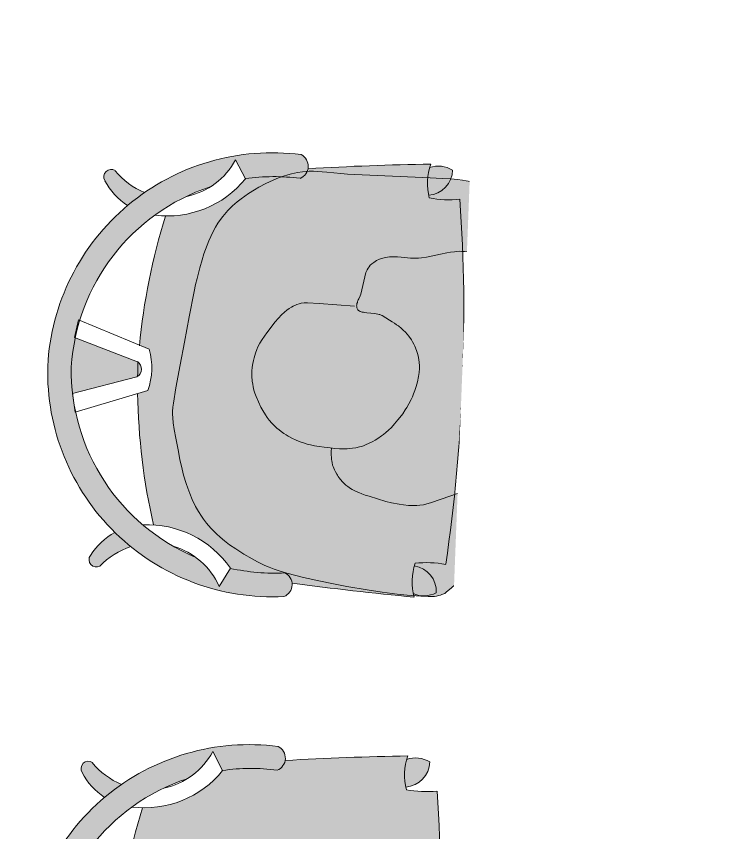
# Model space of a CAD drawing. Header units: millimetres. Extents: x 32078 to 83548, y -4690 to 56252.
# Drawn here: x 79303 to 80177, y 10387 to 11389 of the extents above; entities that cross this region are included whole.
import ezdxf

# ---------------------------------------------------------------- set-up
doc = ezdxf.new("R2010")
doc.units = ezdxf.units.MM
doc.header["$MEASUREMENT"] = 0
for name, color, linetype, lineweight in [('FURN-FREE', 1, 'Continuous', 0), ('PRES-FILL', 7, 'Continuous', 0), ('PRES-PEOP', 42, 'Continuous', 0)]:
    doc.layers.add(name, color=color, linetype=linetype, lineweight=lineweight)

# ---------------------------------------------------------------- blocks, each defined once
blk = doc.blocks.new('*U89')
at = {"layer": 'PRES-FILL', "linetype": 'ByBlock', "lineweight": -2}
h = blk.add_hatch(color=0, dxfattribs=at)
edge = h.paths.add_edge_path(flags=16)
edge.add_spline(control_points=[(-87.1, -291.1), (-88.9, -288.5), (-89.4, -283.3), (-89.5, -277.4)], knot_values=[0, 0, 0, 0, 1, 1, 1, 1], degree=3, periodic=0)
edge.add_spline(control_points=[(-89.5, -277.4), (-94.1, -264.3), (-102.3, -248.1), (-95, -247.6), (-88, -247), (-89.7, -264.1), (-89.5, -277.4)], knot_values=[0, 0, 0, 0, 0.509531, 0.509531, 0.509531, 1, 1, 1, 1], degree=3, periodic=0)
edge.add_spline(control_points=[(-89.5, -277.4), (-87.5, -283), (-86.2, -288.1), (-87.1, -291.1)], knot_values=[0, 0, 0, 0, 1, 1, 1, 1], degree=3, periodic=0)
edge.add_spline(control_points=[(-87.1, -291.1), (-86, -292.7), (-84.3, -293.3), (-82, -292.6), (-63.6, -286.7), (-44.9, -280.7), (-26.4, -274.1), (-4, -266.1), (18.4, -258.1), (40.8, -249.8), (62.1, -241.9), (84, -234.3), (102, -220.3), (117.4, -208.3), (129.9, -193.2), (142.6, -178.6), (163, -155.2), (182.9, -131.3), (203.2, -107.9), (213.2, -96.5), (224.2, -86), (234.3, -74.7), (246.7, -60.8), (254.8, -44.4), (259.7, -25), (268.8, 10.8), (269.4, 46.9), (252.7, 77.9), (241.3, 99.1), (227.3, 117.8), (212, 135.7), (198.2, 151.6), (184.4, 167.6), (170.6, 183.5), (153.9, 202.7), (137.1, 221.9), (119.8, 240.6), (106.8, 254.7), (88.4, 262.4), (71.1, 271.5), (49.3, 282.9), (28.3, 292.7), (3.3, 297.3), (-21.5, 302), (-44.7, 298.6), (-68.4, 290.7), (-91.1, 283.2), (-111.9, 273.8), (-130.5, 259.8), (-157.5, 239.5), (-182.8, 217.5), (-207.6, 194.9), (-226.2, 177.9), (-244, 160), (-260.3, 140.7), (-265.4, 134.8), (-270.1, 127.5), (-269.8, 119.5), (-269, 91.5), (-265, 65.1), (-263.2, 38), (-261.2, 9.3), (-260.2, -19.6), (-257.9, -48.3), (-257.6, -51.7), (-255, -54.6), (-254.2, -58), (-253.4, -61.6), (-253.2, -65.2), (-253.5, -68.8), (-254.4, -82.4), (-267.6, -92.2), (-268.2, -106.7), (-269, -125.4), (-262.5, -142.7), (-255.6, -157.8), (-248.2, -173.7), (-230.6, -189), (-215.1, -195.9), (-194.6, -205.1), (-227.5, -119.8), (-210.4, -122.7), (-200.6, -124.4), (-194.9, -152.8), (-181.9, -153.3), (-179.8, -153.3), (-175.7, -153.3), (-175.6, -151), (-174.7, -121.2), (-175.9, -84.2), (-191.9, -63.8), (-196.2, -58.4), (-202.4, -54.5), (-209.7, -51.7)], knot_values=[0, 0, 0, 0, 0.004098, 0.004098, 0.004098, 0.036354, 0.036354, 0.036354, 0.07573, 0.07573, 0.07573, 0.113201, 0.113201, 0.113201, 0.145266, 0.145266, 0.145266, 0.196552, 0.196552, 0.196552, 0.221625, 0.221625, 0.221625, 0.252365, 0.252365, 0.252365, 0.309173, 0.309173, 0.309173, 0.348127, 0.348127, 0.348127, 0.382965, 0.382965, 0.382965, 0.425054, 0.425054, 0.425054, 0.456865, 0.456865, 0.456865, 0.496842, 0.496842, 0.496842, 0.536467, 0.536467, 0.536467, 0.574696, 0.574696, 0.574696, 0.630228, 0.630228, 0.630228, 0.671879, 0.671879, 0.671879, 0.684675, 0.684675, 0.684675, 0.729775, 0.729775, 0.729775, 0.777357, 0.777357, 0.777357, 0.783126, 0.783126, 0.783126, 0.789055, 0.789055, 0.789055, 0.811446, 0.811446, 0.811446, 0.840448, 0.840448, 0.840448, 0.871083, 0.871083, 0.871083, 0.911485, 0.911485, 0.911485, 0.934486, 0.934486, 0.934486, 0.938181, 0.938181, 0.938181, 0.987094, 0.987094, 0.987094, 1, 1, 1, 1], degree=3, periodic=0)
edge.add_line((-209.7, -51.7), (-194, 0))
edge.add_spline(control_points=[(-194, 0), (-187, 22.7), (-179.6, 45.3), (-171.5, 67.7), (-163, 91.4), (-139.6, 107.6), (-118.7, 121.9), (-107.4, 129.7), (-96.1, 136.5), (-80.5, 136.9), (-68.4, 137.2), (-58.5, 133.8), (-50.1, 127.2)], knot_values=[0, 0, 0, 0, 0.324205, 0.324205, 0.324205, 0.66843, 0.66843, 0.66843, 0.855113, 0.855113, 0.855113, 1, 1, 1, 1], degree=3, periodic=0)
edge.add_line((-50.1, 127.2), (-43.4, 121.9))
edge.add_spline(control_points=[(-43.4, 121.9), (-53, 112), (-61.7, 101.2), (-66.2, 86.4), (-72, 67.4), (-70.6, 51.9), (-65.8, 32.4), (-60.9, 12.4), (-52.4, -3.9), (-40.5, -16.6), (-29.8, -28), (-15.7, -35.9), (4.1, -37.8), (21.4, -39.5), (32.8, -32.6), (46, -27.7), (56.1, -23.9), (64, -4.3), (73.4, -9.4), (78.2, -11.9), (80, -18.4), (83, -23.2), (90.4, -35.2), (104.9, -43.5), (103.9, -59.9), (102.6, -82.9), (81.9, -92.8), (71.8, -109.6), (62.8, -124.7), (56.9, -143.1), (45.7, -155.8), (27.6, -176.6), (-8.7, -176.6), (-33.9, -189.3), (-57.3, -201), (-80, -218.6), (-102.9, -230.2), (-126.4, -242.2), (-170.3, -203.5), (-183.9, -215.1), (-185.4, -216.4), (-186.2, -221.3), (-185.7, -224), (-184, -232.5), (-161.6, -243.7), (-165.3, -244.4), (-170.3, -245.4), (-189.8, -234), (-202.1, -232.4), (-207, -231.8), (-219.2, -228.5), (-217.4, -233.8), (-214.3, -243.7), (-208.3, -250.8), (-201.7, -257.1), (-184.8, -273.2), (-168.6, -289.9), (-141.4, -295.4), (-121.8, -299.2), (-104.3, -296.7), (-90.1, -293.9), (-88.5, -293.6), (-87.5, -292.6), (-87.1, -291.1)], knot_values=[0, 0, 0, 0, 0.044568, 0.044568, 0.044568, 0.101682, 0.101682, 0.101682, 0.159954, 0.159954, 0.159954, 0.212108, 0.212108, 0.212108, 0.25772, 0.25772, 0.25772, 0.292514, 0.292514, 0.292514, 0.310285, 0.310285, 0.310285, 0.355053, 0.355053, 0.355053, 0.417583, 0.417583, 0.417583, 0.47369, 0.47369, 0.47369, 0.564976, 0.564976, 0.564976, 0.649839, 0.649839, 0.649839, 0.736981, 0.736981, 0.736981, 0.746599, 0.746599, 0.746599, 0.777051, 0.777051, 0.777051, 0.817948, 0.817948, 0.817948, 0.83422, 0.83422, 0.83422, 0.863911, 0.863911, 0.863911, 0.939425, 0.939425, 0.939425, 0.993629, 0.993629, 0.993629, 1, 1, 1, 1], degree=3, periodic=0)
at = {"layer": 'PRES-PEOP', "color": 0, "linetype": 'ByBlock', "lineweight": -2, "flags": 128}
for points in [[(-250.1, -46.7), (-246, -46.2), (-242, -45.9), (-238.3, -45.8), (-234.8, -45.8), (-228.2, -46.1), (-222.5, -46.7), (-217.6, -47.6), (-213.6, -48.7), (-210.1, -49.8), (-207.3, -50.9), (-204.9, -52.1), (-202.9, -53.1), (-199.6, -55.3), (-197.4, -57.1), (-195.8, -58.6), (-193.7, -61.1), (-191.9, -63.8), (-189.4, -68.6), (-187.1, -73.3), (-185.1, -77.9), (-181.9, -87), (-179.4, -95.2), (-177.6, -102.6), (-176.4, -109), (-175.5, -114.7), (-174.9, -119.6), (-174.2, -128.1), (-174.1, -134.2), (-174.2, -138.7), (-174.7, -145.1), (-175.6, -151), (-175.6, -151.2), (-175.7, -151.4), (-175.8, -151.5), (-175.9, -151.6), (-176, -151.8), (-176.2, -152), (-176.4, -152.2), (-176.7, -152.3), (-176.9, -152.4), (-177.2, -152.5), (-177.5, -152.6), (-178, -152.8), (-178.5, -152.9), (-178.9, -152.9), (-179.7, -153.1), (-180.3, -153.1), (-181.1, -153.2), (-181.5, -153.2), (-181.9, -153.3), (-183.2, -153.3), (-184.4, -153.1), (-185.5, -152.8), (-186.6, -152.4), (-187.5, -151.9), (-188.4, -151.3), (-190.1, -150), (-191.6, -148.4), (-192.9, -146.7), (-194.1, -145.1), (-196.2, -141.7), (-199.6, -135.3), (-200.9, -133), (-202, -131.1), (-202.9, -129.5), (-203.8, -128.2), (-204.5, -127.1), (-205.9, -125.5), (-207, -124.5), (-207.8, -123.8), (-209.1, -123.1), (-209.7, -122.9), (-210.4, -122.7), (-211.9, -122.7), (-213.1, -123.1), (-214.1, -124), (-214.8, -125.1), (-215.3, -126.5), (-215.7, -128.1), (-215.9, -129.9), (-215.9, -131.9), (-215.9, -133.9), (-215.7, -138.3), (-215.2, -142.8), (-214.5, -147.4), (-213.1, -156.3), (-211.7, -164.2), (-210.6, -171.1), (-209.7, -176.7), (-209.2, -181.3), (-208.9, -185), (-208.8, -187.9), (-208.9, -190.2), (-209.1, -191.9), (-209.4, -193.2), (-209.8, -194.2), (-210.2, -194.9), (-211, -195.8), (-211.8, -196.3), (-212.5, -196.4), (-213.7, -196.3), (-215.1, -195.9), (-217.9, -194.7), (-220.5, -193.3), (-223.1, -191.9), (-225.5, -190.4), (-230.1, -187.4), (-234, -184.3), (-237.4, -181.5), (-240.3, -178.8), (-242.7, -176.4), (-246.7, -172), (-249.3, -168.6), (-251.2, -165.9), (-253.6, -161.9), (-254.6, -159.8), (-255.6, -157.8), (-258, -151.8), (-260.1, -146.6), (-261.8, -141.8), (-263.3, -137.7), (-264.4, -133.9), (-265.3, -130.7), (-266.7, -124.8), (-267.5, -120.4), (-267.9, -117), (-268.2, -111.9), (-268.2, -106.7), (-267.9, -104), (-267.4, -101.6), (-266.8, -99.5), (-266.1, -97.5), (-265.3, -95.7), (-263.7, -92.3), (-257.2, -80.9), (-255.9, -77.9), (-255, -75.7), (-254.4, -74), (-253.8, -71.4), (-253.5, -68.8), (-253.4, -67.4), (-253.4, -66.2), (-253.4, -65.2), (-253.4, -63.4), (-253.5, -62.1), (-253.6, -61.1), (-253.9, -59.5), (-254.2, -58), (-254.4, -57.4), (-254.6, -56.8), (-254.8, -56.3), (-255.2, -55.3), (-256.9, -51.8), (-257.3, -51), (-257.5, -50.3), (-257.6, -49.8), (-257.8, -49), (-257.9, -48.3), (-259.4, -26.7), (-261.2, 5.6), (-263.2, 38), (-264, 48.1), (-267.6, 83.2), (-268.4, 92.1), (-269.3, 105.6), (-269.7, 112.5), (-269.8, 119.5), (-269.8, 121.1), (-269.7, 122.5), (-269.5, 123.8), (-269.2, 125), (-268.9, 126.1), (-268.3, 128.1), (-267.6, 129.8), (-266.8, 131.3), (-266.2, 132.6), (-264.9, 134.8), (-263.8, 136.3), (-262.1, 138.6), (-260.3, 140.7), (-254.2, 147.8), (-243.1, 160), (-234.5, 169), (-221.2, 182.1), (-207.6, 194.9), (-188.8, 211.8), (-174.6, 224.2), (-163.8, 233.3), (-147.3, 246.7), (-130.5, 259.8), (-123.4, 264.8), (-117, 268.9), (-111.4, 272.2), (-106.3, 275), (-97.2, 279.5), (-90.3, 282.5), (-79.5, 286.8), (-68.4, 290.7), (-59.5, 293.5), (-51.7, 295.5), (-44.9, 296.9), (-39, 297.9), (-33.8, 298.6), (-29.2, 299), (-21.2, 299.4), (-15.2, 299.4), (-10.6, 299.1), (-3.7, 298.4), (3.3, 297.3), (12.4, 295.3), (20.2, 293.2), (26.9, 291.1), (32.6, 289.1), (42.4, 285.3), (49.6, 282.1), (60.4, 277), (71.1, 271.5), (84.1, 264.8), (93.9, 259.7), (100.9, 255.6), (106.1, 252.3), (109.7, 249.7), (112.4, 247.6), (116.3, 244.2), (119.8, 240.6), (132.7, 226.5), (151.7, 205.1), (170.6, 183.5), (191.3, 159.6), (212, 135.7), (217.7, 128.9), (222.5, 123), (230.7, 112.3), (236.6, 104.1), (240.9, 97.8), (247, 88.1), (249.9, 83), (252.7, 77.9), (255.6, 71.9), (258, 66.3), (259.9, 60.9), (261.5, 55.8), (262.7, 51), (264.5, 41.8), (265.5, 33.6), (265.9, 26.4), (266, 20), (265.5, 8.8), (264.6, 0.4), (263.7, -6), (261.9, -15.5), (259.7, -25), (257.7, -32.1), (255.7, -38.1), (253.8, -43.2), (251.9, -47.5), (250.1, -51.2), (248.5, -54.4), (245.4, -59.8), (242.9, -63.7), (240.9, -66.5), (237.7, -70.7), (234.3, -74.7), (226.6, -83), (214.8, -95.4), (208.9, -101.6), (203.2, -107.9), (172.9, -143.2), (142.6, -178.6), (133.1, -189.6), (125.9, -197.7), (120.3, -203.7), (115.9, -208), (112.6, -211.2), (107.4, -215.9), (102, -220.3), (98.6, -222.9), (91.9, -227.3), (85.9, -230.8), (80.5, -233.7), (75.7, -236), (67.1, -239.8), (54, -244.9), (40.8, -249.8), (7.2, -262.1), (-26.4, -274.1), (-40.3, -278.9), (-61.2, -285.9), (-82, -292.6), (-83.3, -292.9), (-84.4, -292.8), (-85.3, -292.5), (-86.1, -292), (-86.7, -291.3), (-87.3, -290.5), (-87.7, -289.5), (-88.1, -288.4), (-88.3, -287.3), (-88.6, -286.1), (-88.8, -283.5), (-89, -280.8), (-89.1, -278.1), (-89, -272.8), (-88.9, -268), (-88.8, -263.9), (-88.9, -260.4), (-89, -257.6), (-89.2, -255.3), (-89.5, -253.5), (-89.8, -252.1), (-90.2, -251), (-90.5, -250.1), (-90.9, -249.4), (-91.7, -248.5), (-92.3, -248), (-92.9, -247.7), (-93.9, -247.5), (-95, -247.6), (-96.1, -247.9), (-96.9, -248.4), (-97.6, -249.1), (-98, -249.9), (-98.2, -250.9), (-98.3, -251.9), (-98.3, -253), (-98.2, -254.2), (-98, -255.4), (-97.4, -257.9), (-96.5, -260.4), (-88.3, -281.5), (-87.6, -283.8), (-87.1, -285.8), (-86.9, -287.3), (-86.7, -288.6), (-86.7, -289.6), (-86.8, -290.5), (-87.2, -291.7), (-87.7, -292.5), (-88.1, -293), (-89, -293.5), (-90.1, -293.9), (-95.8, -294.9), (-100.9, -295.6), (-105.6, -296.2), (-109.7, -296.5), (-113.4, -296.8), (-120.1, -297), (-125.3, -296.9), (-129.2, -296.7), (-135.2, -296.2), (-141.4, -295.4), (-146.3, -294.4), (-150.6, -293.3), (-154.6, -292), (-158.2, -290.7), (-161.4, -289.2), (-167.3, -286.2), (-172.1, -283.3), (-176.2, -280.5), (-179.6, -277.9), (-185.4, -273), (-189.6, -269.2), (-195.7, -263.2), (-201.7, -257.1), (-204.2, -254.5), (-206.3, -252.1), (-208.2, -249.9), (-209.7, -247.9), (-211, -246.1), (-212.1, -244.6), (-213.9, -241.9), (-215, -239.8), (-215.8, -238.3), (-216.3, -237.2), (-216.9, -235.5), (-217.4, -233.8), (-217.5, -233.5), (-217.5, -233.1), (-217.4, -232.9), (-217.3, -232.6), (-217.1, -232.4), (-216.9, -232.2), (-216.7, -232), (-216.5, -231.9), (-216.2, -231.8), (-215.6, -231.6), (-214.9, -231.4), (-214.2, -231.4), (-213.5, -231.3), (-212.8, -231.3), (-211.5, -231.3), (-210.2, -231.4), (-208, -231.6), (-206.3, -231.8), (-205.2, -232), (-204.3, -232.1), (-203.7, -232.2), (-202.9, -232.3), (-202.1, -232.4), (-199.8, -232.9), (-197.4, -233.4), (-195.2, -234), (-190.9, -235.4), (-187, -236.8), (-180.4, -239.4), (-178, -240.4), (-176, -241.1), (-174.3, -241.8), (-172.9, -242.3), (-170.6, -243.1), (-169, -243.6), (-167.9, -243.9), (-166.5, -244.2), (-165.3, -244.4), (-165, -244.4), (-164.8, -244.3), (-164.7, -244.1), (-164.7, -243.9), (-164.9, -243.7), (-165.1, -243.4), (-165.4, -243), (-165.7, -242.7), (-166.1, -242.3), (-167, -241.5), (-168.1, -240.6), (-169.1, -239.8), (-170.2, -238.9), (-172.4, -237.1), (-174.5, -235.4), (-178.1, -232.4), (-179.4, -231.3), (-180.5, -230.3), (-182.2, -228.6), (-183.4, -227.4), (-184.1, -226.5), (-184.6, -225.8), (-185.2, -224.9), (-185.7, -224), (-185.7, -223.8), (-185.8, -223.6), (-185.9, -223.1), (-186, -222.6), (-186, -222.1), (-186, -221.6), (-186, -221.1), (-185.9, -220.2), (-185.8, -219.4), (-185.7, -218.7), (-185.5, -218), (-185.4, -217.5), (-185.2, -217.1), (-185.1, -216.8), (-185, -216.5), (-184.8, -216), (-184.6, -215.7), (-184.4, -215.5), (-184.2, -215.3), (-183.9, -215.1), (-182.4, -214.3), (-180.8, -213.8), (-179.1, -213.5), (-177.4, -213.4), (-175.6, -213.5), (-171.9, -214.1), (-168.1, -215), (-164.4, -216.2), (-160.7, -217.6), (-153.5, -220.5), (-140.3, -226.1), (-135.2, -228), (-130.8, -229.5), (-127, -230.7), (-123.7, -231.5), (-120.9, -232), (-116, -232.6), (-112.5, -232.6), (-110, -232.4), (-106.3, -231.6), (-102.9, -230.2), (-94.3, -225.6), (-86.8, -221.2), (-73.6, -213), (-53.9, -200.5), (-43.9, -194.6), (-33.9, -189.3), (-29, -187), (-24.3, -185.2), (-15.1, -182.2), (1.7, -177.6), (14.2, -174), (18.7, -172.4), (26.4, -169.4), (31.8, -166.7), (35.6, -164.4), (38.4, -162.5), (42.2, -159.4), (45.7, -155.8), (47.8, -153.3), (49.7, -150.9), (52.9, -146.1), (55.4, -141.7), (57.5, -137.8), (61, -130.7), (66.2, -120), (68.9, -114.7), (71.8, -109.6), (73.8, -106.5), (75.9, -103.7), (80.1, -98.7), (88, -90.3), (91, -87.1), (93.4, -84.3), (95.4, -81.7), (97.1, -79.4), (98.4, -77.2), (100.5, -73.4), (101.8, -70.3), (102.6, -67.9), (103.5, -64), (103.8, -62), (103.9, -59.9), (104, -58.5), (104, -57), (103.7, -54.4), (103.2, -52.1), (102.5, -50), (101.7, -48.1), (100.9, -46.4), (100, -44.8), (83, -23.2), (81.9, -21.3), (80, -17.9), (79.4, -16.6), (78.7, -15.5), (78.2, -14.5), (77.6, -13.7), (76.7, -12.4), (75.9, -11.5), (75.3, -10.9), (74.9, -10.5), (74.1, -9.9), (73.4, -9.4), (72.6, -9), (71.8, -8.7), (71, -8.6), (70.3, -8.5), (69.6, -8.6), (68.9, -8.8), (68.2, -9), (66.9, -9.6), (65.7, -10.3), (64.5, -11.2), (63.4, -12.1), (62.4, -13.1), (60.5, -15), (57, -18.7), (54.3, -21.5), (52.3, -23.5), (50.8, -24.8), (49.6, -25.7), (48.7, -26.3), (47.4, -27.1), (46, -27.7), (36.2, -31.4), (32.5, -32.8), (29.2, -33.9), (26.3, -34.8), (23.7, -35.5), (19.1, -36.5), (15.5, -37.2), (12.8, -37.5), (8.5, -37.8), (6.3, -37.8), (4.1, -37.8), (0.6, -37.6), (-2.5, -37.2), (-5.4, -36.7), (-8.1, -36.1), (-10.5, -35.5), (-15, -34), (-18.7, -32.5), (-21.9, -31), (-24.6, -29.5), (-26.8, -28.2), (-30.6, -25.6), (-33.3, -23.5), (-37, -20.2), (-40.5, -16.6), (-44.7, -11.6), (-48.2, -6.9), (-51.1, -2.7), (-53.4, 1.2), (-55.4, 4.7), (-57, 7.8), (-59.6, 13.5), (-61.4, 18), (-62.6, 21.5), (-64.3, 26.8), (-65.8, 32.4), (-66.6, 36), (-68, 42.6), (-68.9, 48.2), (-69.4, 53.1), (-69.7, 57.2), (-69.8, 60.9), (-69.7, 64), (-69.4, 69.6), (-68.9, 73.7), (-68.4, 76.8), (-67.5, 81.6), (-66.2, 86.4), (-65.4, 89.1), (-64.5, 91.6), (-63.5, 93.9), (-61.5, 98.1), (-59.6, 101.6), (-57.8, 104.5), (-56.1, 107.1), (-52.9, 111.3), (-50.3, 114.4), (-46.4, 118.9), (-42.3, 123.1), (-37.1, 128.3), (-32.5, 132.6), (-28.4, 136.3), (-24.6, 139.5), (-21.2, 142.1), (-18.2, 144.3), (-12.6, 147.9), (-8.1, 150.4), (-4.7, 152.2), (0.8, 154.6), (3.7, 155.6), (6.7, 156.6), (10.5, 157.8), (14, 158.6), (17.3, 159.3), (20.3, 159.8), (25.9, 160.4), (30.8, 160.6), (35, 160.6), (38.7, 160.4), (45, 159.7), (49.7, 158.9), (56.6, 157.4), (63.4, 155.6), (67.5, 154.2), (71.3, 152.7), (74.9, 151), (78.1, 149.4), (81.1, 147.6), (86.5, 144), (91, 140.4), (94.7, 137), (97.9, 133.8), (100.4, 130.8), (102.6, 128.1), (106, 123.2), (108.4, 119.2), (110, 116.1), (112.1, 111.4), (113.9, 106.4), (116.9, 96.8), (119.3, 88.4), (121.2, 81), (122.4, 74.5), (123.2, 69), (123.5, 64.2), (123.6, 60.1), (123.4, 56.6), (123.1, 53.6), (122.7, 51), (121.5, 46.6), (120.4, 43.5), (119.3, 41.2), (117.4, 37.9), (115, 34.8), (105.5, 23.9), (91, 7.9), (76.2, -7.9)], [(-209.7, -51.7), (-201.8, -25.9), (-194, 0), (-188.7, 17), (-180.3, 42.5), (-171.5, 67.7), (-169.8, 72), (-167.9, 75.9), (-165.8, 79.5), (-163.7, 82.7), (-161.6, 85.6), (-157.2, 90.9), (-153, 95.2), (-149.2, 98.9), (-142, 105.1), (-136.3, 109.5), (-127.6, 115.8), (-118.7, 121.9), (-114.4, 124.8), (-110.6, 127.2), (-107.2, 129.2), (-104.2, 130.8), (-101.6, 132), (-99.2, 133), (-97, 133.9), (-93.2, 135.1), (-90.2, 135.8), (-87.9, 136.2), (-84.3, 136.7), (-80.5, 136.9), (-78.3, 136.9), (-76.2, 136.8), (-74.3, 136.7), (-72.6, 136.5), (-69.4, 136), (-66.7, 135.4), (-64.5, 134.8), (-62.5, 134.1), (-60.8, 133.5), (-58, 132.2), (-56, 131.1), (-54.5, 130.2), (-52.3, 128.8), (-50.1, 127.2), (-46.8, 124.6), (-43.4, 121.9)]]:
    blk.add_lwpolyline(points, dxfattribs=at)
blk = doc.blocks.new('wishbone_5')
at = {"layer": 'PRES-FILL', "linetype": 'ByBlock', "lineweight": -2}
for points in [[(-37.8, 277.2, 0.130777), (-3.2, 307.3, -0.306335), (224.4, 469.1, -0.036506), (260.6, 465.6), (261, 466.7), (282.8, 462.6), (282.2, 460.9, -0.243242), (452, 307.3, 0.130777), (486.6, 277.2), (463.9, 264.3, -0.067728), (466.8, 197.2, 0.647408), (496, 197.1, 0.43745), (224.4, 498.1, 0.43745), (-47.2, 197.1, 0.647408), (-18, 197.2, -0.067728), (-15, 264.3)], [(224.4, 469.1, 0.032547), (192.1, 466.2), (215.5, 388, 0.563813), (234.1, 388.1), (260.6, 465.6, 0.036506)], [(6.8, 387.5, -0.023854), (23.5, 407.8, 0.127399), (-5.9, 436.8, 0.803319), (-18.7, 424.5, -0.128112)], [(425.3, 407.8, -0.023854), (442, 387.5, -0.128112), (467.5, 424.5, 0.803319), (454.7, 436.8, 0.127399)], [(463.7, 264.2, -0.23081), (414.2, 360.7, 0.052465), (254.4, 386.3), (254.3, 386.1), (249.9, 374.3, -0.15836), (199.4, 374.2), (195.2, 386.4, 0.052724), (34.6, 360.7, -0.23081), (-14.9, 264.2), (-15, 264.3, 0.067728), (-18, 197.2, -0.256697), (-30.3, 187.8, 0.011555), (-41.7, 37.5, -0.149337), (-0.1, 37.6, -0.072231), (0, 0, 0.02684), (224.4, -12, 0.02684), (448.8, 0, -0.072231), (448.9, 37.6, -0.149337), (490.5, 37.5, 0.011555), (479.1, 187.8, -0.256697), (466.8, 197.2, 0.067728), (463.9, 264.3)], [(-3.4, 38.5, 0.121346), (-37.4, 38.7, 0.226734), (-35.3, 10.3, 0.384766)], [(486.2, 38.7, 0.121346), (452.2, 38.5, 0.384766), (484.1, 10.3, 0.226734)]]:
    blk.add_hatch(color=7, dxfattribs=at).paths.add_polyline_path(points)
at = {"layer": 'FURN-FREE', "linetype": 'ByBlock', "lineweight": -2}
for p, q in [((169.1, 462.3), (192, 466.6)), ((199.4, 374.2), (169.1, 462.3)), ((192, 466.6), (215.5, 388)), ((234.1, 388.1), (261, 466.7)), ((282.8, 462.6), (249.9, 374.3)), ((261, 466.7), (282.8, 462.6)), ((-37.8, 277.2), (-14.9, 264.2)), ((486.6, 277.2), (463.7, 264.2))]:
    blk.add_line(p, q, dxfattribs=at)
for centre, radius, start, end in [((227.7, 222.1), 276, 90.6858, 185.1938), ((221.1, 222.1), 276, 354.8062, 89.3142), ((230.2, 219.9), 249.3, 91.3373, 159.4639), ((218.6, 219.9), 249.3, 20.5361, 88.6627), ((-10.9, 429.2), 9.04, 56.1779, 211.2802), ((-47, 365.4), 82.3, 31.0105, 60.0518), ((495.8, 365.4), 82.3, 119.9482, 148.9895), ((459.8, 429.2), 9.04, 328.7198, 123.8221), ((-77, 357.2), 89.1, 19.9162, 49.1183), ((525.8, 357.2), 89.1, 130.8817, 160.0838), ((236.4, -386.2), 773.7, 93.0479, 105.1203), ((224.8, 393.7), 10.9, 211.3681, 329.0276), ((236.4, -386.2), 773.7, 90.1983, 91.5103), ((212.4, -386.2), 773.7, 74.8797, 86.9521), ((-89.1, 363.1), 123.6, 306.8706, 4.9264), ((224.4, 451.9), 81.7, 252.2006, 288.1951), ((537.9, 363.1), 123.6, 175.0736, 233.1294), ((-77, 357.2), 89.1, 296.1194, 345.8993), ((525.8, 357.2), 89.1, 194.1007, 243.8806), ((230.2, 219.9), 249.3, 169.7255, 185.224), ((218.6, 219.9), 249.3, 354.776, 10.2745), ((-32.6, 203.7), 16, 204.3592, 336.0365), ((481.4, 203.7), 16, 203.9635, 335.6408), ((3216.8, -134.4), 3263, 174.3331, 176.9812), ((-2768, -134.4), 3263, 3.0188, 5.6669), ((-20.7, -30.5), 71.1, 73.2106, 107.1851), ((469.5, -30.5), 71.1, 72.8149, 106.7894), ((-6.7, 26.7), 33, 158.6902, 209.7899), ((-35, 42.1), 31.8, 269.3755, 353.5556), ((-129.6, 18.4), 130.9, 351.9351, 8.4606), ((578.4, 18.4), 130.9, 171.5394, 188.0649), ((483.8, 42.1), 31.8, 186.4444, 270.6245), ((455.5, 26.7), 33, 330.2101, 21.3098), ((223.7, 2082.7), 2094.7, 263.8705, 270.0203), ((225.1, 2082.7), 2094.7, 269.9797, 276.1295)]:
    blk.add_arc(centre, radius, start, end, dxfattribs=at)
blk = doc.blocks.new('wishbone_6')
at = {"layer": 'PRES-FILL', "linetype": 'ByBlock', "lineweight": -2}
for points in [[(-37.8, 277.2, 0.130777), (-3.2, 307.3, -0.306335), (224.4, 469.1, -0.036506), (260.6, 465.6), (261, 466.7), (282.8, 462.6), (282.2, 460.9, -0.243242), (452, 307.3, 0.130777), (486.6, 277.2), (463.9, 264.3, -0.067728), (466.8, 197.2, 0.647408), (496, 197.1, 0.43745), (224.4, 498.1, 0.43745), (-47.2, 197.1, 0.647408), (-18, 197.2, -0.067728), (-15, 264.3)], [(224.4, 469.1, 0.032547), (192.1, 466.2), (215.5, 388, 0.563813), (234.1, 388.1), (260.6, 465.6, 0.036506)], [(6.8, 387.5, -0.023854), (23.5, 407.8, 0.127399), (-5.9, 436.8, 0.803319), (-18.7, 424.5, -0.128112)], [(425.3, 407.8, -0.023854), (442, 387.5, -0.128112), (467.5, 424.5, 0.803319), (454.7, 436.8, 0.127399)], [(463.7, 264.2, -0.23081), (414.2, 360.7, 0.052465), (254.4, 386.3), (254.3, 386.1), (249.9, 374.3, -0.15836), (199.4, 374.2), (195.2, 386.4, 0.052724), (34.6, 360.7, -0.23081), (-14.9, 264.2), (-15, 264.3, 0.067728), (-18, 197.2, -0.256697), (-30.3, 187.8, 0.011555), (-41.7, 37.5, -0.149337), (-0.1, 37.6, -0.072231), (0, 0, 0.02684), (224.4, -12, 0.02684), (448.8, 0, -0.072231), (448.9, 37.6, -0.149337), (490.5, 37.5, 0.011555), (479.1, 187.8, -0.256697), (466.8, 197.2, 0.067728), (463.9, 264.3)], [(-3.4, 38.5, 0.121346), (-37.4, 38.7, 0.226734), (-35.3, 10.3, 0.384766)], [(486.2, 38.7, 0.121346), (452.2, 38.5, 0.384766), (484.1, 10.3, 0.226734)]]:
    blk.add_hatch(color=7, dxfattribs=at).paths.add_polyline_path(points)
at = {"layer": 'FURN-FREE', "linetype": 'ByBlock', "lineweight": -2}
for p, q in [((169.1, 462.3), (192, 466.6)), ((199.4, 374.2), (169.1, 462.3)), ((192, 466.6), (215.5, 388)), ((234.1, 388.1), (261, 466.7)), ((282.8, 462.6), (249.9, 374.3)), ((261, 466.7), (282.8, 462.6)), ((-37.8, 277.2), (-14.9, 264.2)), ((486.6, 277.2), (463.7, 264.2))]:
    blk.add_line(p, q, dxfattribs=at)
for centre, radius, start, end in [((227.7, 222.1), 276, 90.6858, 185.1938), ((221.1, 222.1), 276, 354.8062, 89.3142), ((230.2, 219.9), 249.3, 91.3373, 159.4639), ((218.6, 219.9), 249.3, 20.5361, 88.6627), ((-10.9, 429.2), 9.04, 56.1779, 211.2802), ((-47, 365.4), 82.3, 31.0105, 60.0518), ((495.8, 365.4), 82.3, 119.9482, 148.9895), ((459.8, 429.2), 9.04, 328.7198, 123.8221), ((-77, 357.2), 89.1, 19.9162, 49.1183), ((525.8, 357.2), 89.1, 130.8817, 160.0838), ((236.4, -386.2), 773.7, 93.0479, 105.1203), ((224.8, 393.7), 10.9, 211.3681, 329.0276), ((236.4, -386.2), 773.7, 90.1983, 91.5103), ((212.4, -386.2), 773.7, 74.8797, 86.9521), ((-89.1, 363.1), 123.6, 306.8706, 4.9264), ((224.4, 451.9), 81.7, 252.2006, 288.1951), ((537.9, 363.1), 123.6, 175.0736, 233.1294), ((-77, 357.2), 89.1, 296.1194, 345.8993), ((525.8, 357.2), 89.1, 194.1007, 243.8806), ((230.2, 219.9), 249.3, 169.7255, 185.224), ((218.6, 219.9), 249.3, 354.776, 10.2745), ((-32.6, 203.7), 16, 204.3592, 336.0365), ((481.4, 203.7), 16, 203.9635, 335.6408), ((3216.8, -134.4), 3263, 174.3331, 176.9812), ((-2768, -134.4), 3263, 3.0188, 5.6669), ((-20.7, -30.5), 71.1, 73.2106, 107.1851), ((469.5, -30.5), 71.1, 72.8149, 106.7894), ((-6.7, 26.7), 33, 158.6902, 209.7899), ((-35, 42.1), 31.8, 269.3755, 353.5556), ((-129.6, 18.4), 130.9, 351.9351, 8.4606), ((578.4, 18.4), 130.9, 171.5394, 188.0649), ((483.8, 42.1), 31.8, 186.4444, 270.6245), ((455.5, 26.7), 33, 330.2101, 21.3098), ((223.7, 2082.7), 2094.7, 263.8705, 270.0203), ((225.1, 2082.7), 2094.7, 269.9797, 276.1295)]:
    blk.add_arc(centre, radius, start, end, dxfattribs=at)
blk = doc.blocks.new('*U150')
at = {"layer": 'PRES-FILL', "color": 7, "linetype": 'ByBlock', "lineweight": -2, "rotation": 87.78686084466047}
for name, p in [('wishbone_5', (-344.5, 526.2)), ('wishbone_6', (-372.6, -200.7))]:
    blk.add_blockref(name, p, dxfattribs=at)
at = {"linetype": 'ByBlock', "lineweight": -2}
blk.add_wipeout([(-307.3, 1199.3), (891.8, 1153), (799.1, -1245.2), (-400, -1198.9)], dxfattribs=at).dxf.layer = 'FURN-FREE'

msp = doc.modelspace()

# ---------------------------------------------------------------- block references
at = {"layer": 'PRES-FILL', "xscale": 1.000009635247655, "yscale": 1.000009635247655, "zscale": 1.000009635247655, "rotation": 128.1316604737424}
msp.add_blockref('*U89', (79758.7, 10968.5), dxfattribs=at)

# ---------------------------------------------------------------- next in the draw order: block references
at = {"layer": 'PRES-FILL', "color": 7}
msp.add_blockref('*U150', (80174.7, 10190.1), dxfattribs=at)

doc.saveas('drawing.dxf')
